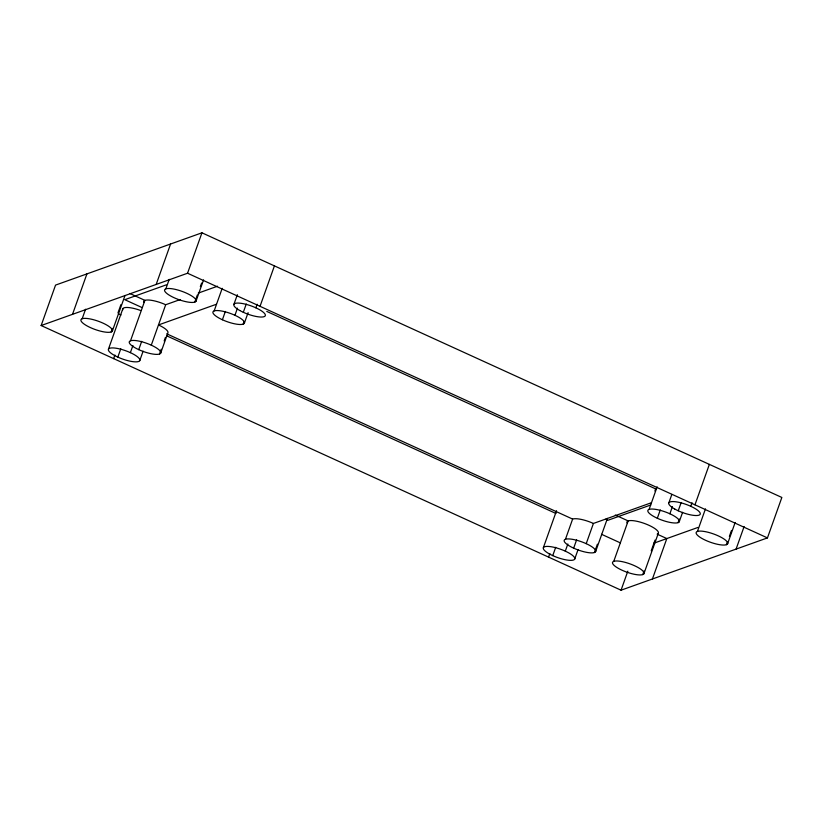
<?xml version="1.0" encoding="UTF-8"?>
<svg xmlns="http://www.w3.org/2000/svg" width="823" height="823" viewBox="0 0 823 823"><rect width="100%" height="100%" fill="white"/><g stroke="black" fill="none" stroke-linecap="round" stroke-linejoin="round"><path stroke-width="1.23" d="M41.15 325.538L55.553 285.097L201.944 232.806L781.85 497.462L767.447 537.903L621.056 590.194L41.15 325.538L187.551 273.236L767.447 537.903M72.517 314.324L86.919 273.894M82.187 318.738L85.571 309.222M111.177 331.967L112.453 328.408M117.956 312.946L120.919 304.623M112.309 331.165A16.697 4.434 19.6 0 0 90.869 319.087A16.697 4.434 19.6 0 0 86.868 325.805A16.697 4.434 19.6 0 0 112.309 331.165L125.014 295.488M108.471 349.075L122.864 308.635M113.636 358.622L114.911 355.052M117.823 357.12L120.786 348.798M130.507 340.794L144.91 300.364L129.869 293.502M130.373 352.645L132.915 345.506M156.175 284.439L170.577 244.009M138.737 349.652L141.7 341.329M139.725 360.69A16.697 4.434 19.6 0 0 118.275 348.623A16.697 4.434 19.6 0 0 114.284 355.33A16.697 4.434 19.6 0 0 139.725 360.69L143.109 351.184M165.845 288.852L169.229 279.336M151.288 345.166L165.68 304.736L180.144 299.572M187.551 273.236L201.944 232.806M159.508 354.024L161.205 349.271M164.168 340.948L165.433 337.379M160.639 353.221A16.697 4.434 19.6 0 0 139.19 341.144A16.697 4.434 19.6 0 0 135.198 347.862A16.697 4.434 19.6 0 0 160.639 353.221L167.83 333.006A16.697 4.434 19.6 0 0 158.479 324.951L216.336 304.284M194.835 302.082L197.376 294.953M200.339 286.63L201.614 283.061M195.967 301.28A16.697 4.434 19.6 0 0 174.527 289.202A16.697 4.434 19.6 0 0 170.526 295.92A16.697 4.434 19.6 0 0 195.967 301.28L203.59 279.871M214.165 310.909L222.21 288.317M222.395 319.766L225.358 311.444M233.948 304.243L237.343 294.727M234.936 315.281L237.477 308.152M243.31 312.298L246.272 303.975M243.166 324.139L244.009 321.762M244.297 323.336A16.697 4.434 19.6 0 0 222.848 311.259A16.697 4.434 19.6 0 0 218.856 317.976A16.697 4.434 19.6 0 0 244.297 323.336L248.104 312.637M255.85 307.812L257.126 304.243M260.037 306.321L274.429 265.88M543.396 547.573L556.523 510.702M548.571 557.12L549.836 553.55M552.747 555.618L555.71 547.295M565.442 539.291L572.633 519.076A16.697 4.434 19.6 0 1 593.414 523.449L651.26 502.781M565.298 551.143L567.839 544.003M573.662 548.149L576.625 539.826M574.649 559.187A16.697 4.434 19.6 0 0 553.21 547.12A16.697 4.434 19.6 0 0 549.208 553.828A16.697 4.434 19.6 0 0 574.649 559.187L578.034 549.682M586.213 543.664L593.414 523.449M594.432 552.521L597.395 544.198M595.564 551.719A16.697 4.434 19.6 0 0 574.125 539.641A16.697 4.434 19.6 0 0 570.123 546.359A16.697 4.434 19.6 0 0 595.564 551.719L607.425 518.418M613.763 561.348L628.165 520.918L615.275 515.033M649.1 509.406L657.145 486.815M621.056 590.194L627.826 571.172M657.32 518.264L660.283 509.941M642.763 574.577L644.028 571.008M651.23 550.793L655.036 540.094M668.883 502.74L671.846 494.417M643.895 573.775A16.697 4.434 19.6 0 0 622.445 561.697A16.697 4.434 19.6 0 0 618.454 568.415A16.697 4.434 19.6 0 0 643.895 573.775L658.287 533.345M669.871 513.778L672.412 506.649M652.423 578.991L666.825 538.561L657.155 534.148A16.697 4.434 19.6 0 0 644.965 523.654A16.697 4.434 19.6 0 0 626.972 522.924M678.234 510.795L681.197 502.472M678.09 522.636L679.366 519.066M679.222 521.833A16.697 4.434 19.6 0 0 657.783 509.756A16.697 4.434 19.6 0 0 653.781 516.474A16.697 4.434 19.6 0 0 679.222 521.833L682.606 512.317M690.785 506.31L692.05 502.74M694.962 504.818L709.364 464.378M697.42 531.463L705.465 508.861M726.421 544.692L727.265 542.316M729.384 536.37L731.503 530.424M727.542 543.89A16.697 4.434 19.6 0 0 706.103 531.812A16.697 4.434 19.6 0 0 702.101 538.53A16.697 4.434 19.6 0 0 727.542 543.89L735.165 522.482M736.081 549.106L744.126 526.514M166.318 284.851L124.787 299.685L142.05 307.565M198.22 293.111L217.509 286.219M650.767 504.972L608.043 520.239L605.738 519.19M653.555 543.303L697.894 527.461M266.745 311.403L656.291 489.191A16.697 4.434 19.6 0 0 655.098 491.197M166.709 333.809L572.633 519.076M118.687 313.913L121.022 314.983M166.616 335.794L555.947 513.48M601.541 534.292L620.254 542.83M122.802 309.839A16.697 4.434 19.6 0 1 140.805 310.569M143.716 302.37A16.697 4.434 19.6 0 1 165.68 304.736M674.695 509.005A16.697 4.434 19.6 0 0 700.136 514.365A16.697 4.434 19.6 0 0 678.697 502.287A16.697 4.434 19.6 0 0 674.695 509.005M239.771 310.508A16.697 4.434 19.6 0 0 265.212 315.867A16.697 4.434 19.6 0 0 243.762 303.79A16.697 4.434 19.6 0 0 239.771 310.508"/></g></svg>
